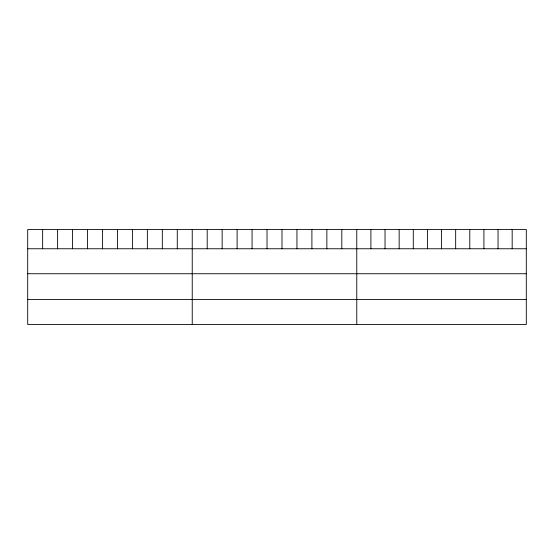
<?xml version="1.0" encoding="UTF-8"?>
<svg xmlns="http://www.w3.org/2000/svg" width="554" height="554" viewBox="0 0 554 554"><rect width="100%" height="100%" fill="white"/><g stroke="black" fill="none" stroke-linecap="round" stroke-linejoin="round"><path stroke-width="0.83" d="M526.3 248.76L526.3 324.464L27.7 324.464L27.7 229.536L526.3 229.536L526.3 248.76L27.7 248.76M27.7 273.738L526.3 273.738M27.7 299.485L526.3 299.485M512.173 229.536L512.173 248.76M498.046 229.536L498.046 248.76M483.919 229.536L483.919 248.76M469.792 229.536L469.792 248.76M455.665 229.536L455.665 248.76M441.538 229.536L441.538 248.76M427.411 229.536L427.411 248.76M413.284 229.536L413.284 248.76M399.157 229.536L399.157 248.76M385.03 229.536L385.03 248.76M370.903 229.536L370.903 248.76M356.776 229.536L356.776 324.464M341.818 229.536L341.818 248.76M326.86 229.536L326.86 248.76M311.902 229.536L311.902 248.76M296.944 229.536L296.944 248.76M281.986 229.536L281.986 248.76M267.028 229.536L267.028 248.76M252.07 229.536L252.07 248.76M237.112 229.536L237.112 248.76M222.154 229.536L222.154 248.76M207.196 229.536L207.196 248.76M192.238 229.536L192.238 324.464M177.28 229.536L177.28 248.76M162.322 229.536L162.322 248.76M147.364 229.536L147.364 248.76M132.406 229.536L132.406 248.76M117.448 229.536L117.448 248.76M102.49 229.536L102.49 248.76M87.532 229.536L87.532 248.76M72.574 229.536L72.574 248.76M57.616 229.536L57.616 248.76M42.658 229.536L42.658 248.76"/></g></svg>
